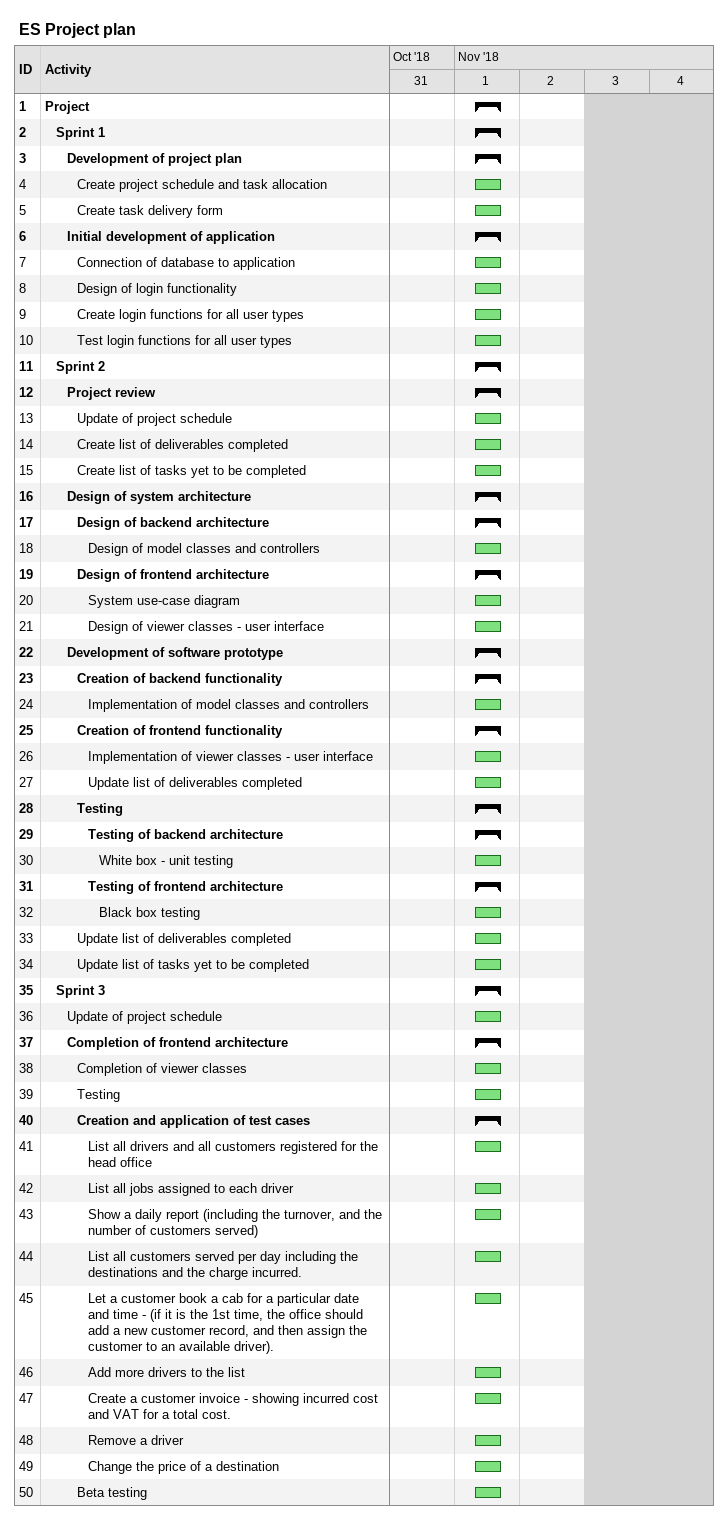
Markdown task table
ES Project plan

| ID | Level | Task | Start | Finish |
|---|---|---|---|---|
| 1 | 1 | **Project** | 2018-11-01 | 2018-11-01 |
| 2 | 2 | **Sprint 1** | 2018-11-01 | 2018-11-01 |
| 3 | 3 | **Development of project plan** | 2018-11-01 | 2018-11-01 |
| 4 | 4 | Create project schedule and task allocation | 2018-11-01 | 2018-11-01 |
| 5 | 4 | Create task delivery form | 2018-11-01 | 2018-11-01 |
| 6 | 3 | **Initial development of application** | 2018-11-01 | 2018-11-01 |
| 7 | 4 | Connection of database to application | 2018-11-01 | 2018-11-01 |
| 8 | 4 | Design of login functionality | 2018-11-01 | 2018-11-01 |
| 9 | 4 | Create login functions for all user types | 2018-11-01 | 2018-11-01 |
| 10 | 4 | Test login functions for all user types | 2018-11-01 | 2018-11-01 |
| 11 | 2 | **Sprint 2** | 2018-11-01 | 2018-11-01 |
| 12 | 3 | **Project review** | 2018-11-01 | 2018-11-01 |
| 13 | 4 | Update of project schedule | 2018-11-01 | 2018-11-01 |
| 14 | 4 | Create list of deliverables completed | 2018-11-01 | 2018-11-01 |
| 15 | 4 | Create list of tasks yet to be completed | 2018-11-01 | 2018-11-01 |
| 16 | 3 | **Design of system architecture** | 2018-11-01 | 2018-11-01 |
| 17 | 4 | **Design of backend architecture** | 2018-11-01 | 2018-11-01 |
| 18 | 5 | Design of model classes and controllers | 2018-11-01 | 2018-11-01 |
| 19 | 4 | **Design of frontend architecture** | 2018-11-01 | 2018-11-01 |
| 20 | 5 | System use-case diagram | 2018-11-01 | 2018-11-01 |
| 21 | 5 | Design of viewer classes - user interface | 2018-11-01 | 2018-11-01 |
| 22 | 3 | **Development of software prototype** | 2018-11-01 | 2018-11-01 |
| 23 | 4 | **Creation of backend functionality** | 2018-11-01 | 2018-11-01 |
| 24 | 5 | Implementation of model classes and controllers | 2018-11-01 | 2018-11-01 |
| 25 | 4 | **Creation of frontend functionality** | 2018-11-01 | 2018-11-01 |
| 26 | 5 | Implementation of viewer classes - user interface | 2018-11-01 | 2018-11-01 |
| 27 | 5 | Update list of deliverables completed | 2018-11-01 | 2018-11-01 |
| 28 | 4 | **Testing** | 2018-11-01 | 2018-11-01 |
| 29 | 5 | **Testing of backend architecture** | 2018-11-01 | 2018-11-01 |
| 30 | 6 | White box - unit testing | 2018-11-01 | 2018-11-01 |
| 31 | 5 | **Testing of frontend architecture** | 2018-11-01 | 2018-11-01 |
| 32 | 6 | Black box testing | 2018-11-01 | 2018-11-01 |
| 33 | 4 | Update list of deliverables completed | 2018-11-01 | 2018-11-01 |
| 34 | 4 | Update list of tasks yet to be completed | 2018-11-01 | 2018-11-01 |
| 35 | 2 | **Sprint 3** | 2018-11-01 | 2018-11-01 |
| 36 | 3 | Update of project schedule | 2018-11-01 | 2018-11-01 |
| 37 | 3 | **Completion of frontend architecture** | 2018-11-01 | 2018-11-01 |
| 38 | 4 | Completion of viewer classes | 2018-11-01 | 2018-11-01 |
| 39 | 4 | Testing | 2018-11-01 | 2018-11-01 |
| 40 | 4 | **Creation and application of test cases** | 2018-11-01 | 2018-11-01 |
| 41 | 5 | List all drivers and all customers registered for the head office | 2018-11-01 | 2018-11-01 |
| 42 | 5 | List all jobs assigned to each driver | 2018-11-01 | 2018-11-01 |
| 43 | 5 | Show a daily report (including the turnover, and the number of customers served) | 2018-11-01 | 2018-11-01 |
| 44 | 5 | List all customers served per day including the destinations and the charge incurred. | 2018-11-01 | 2018-11-01 |
| 45 | 5 | Let a customer book a cab for a particular date and time - (if it is the 1st time, the office should add a new customer record, and then assign the customer to an available driver). | 2018-11-01 | 2018-11-01 |
| 46 | 5 | Add more drivers to the list | 2018-11-01 | 2018-11-01 |
| 47 | 5 | Create a customer invoice - showing incurred cost and VAT for a total cost. | 2018-11-01 | 2018-11-01 |
| 48 | 5 | Remove a driver | 2018-11-01 | 2018-11-01 |
| 49 | 5 | Change the price of a destination | 2018-11-01 | 2018-11-01 |
| 50 | 4 | Beta testing | 2018-11-01 | 2018-11-01 |
